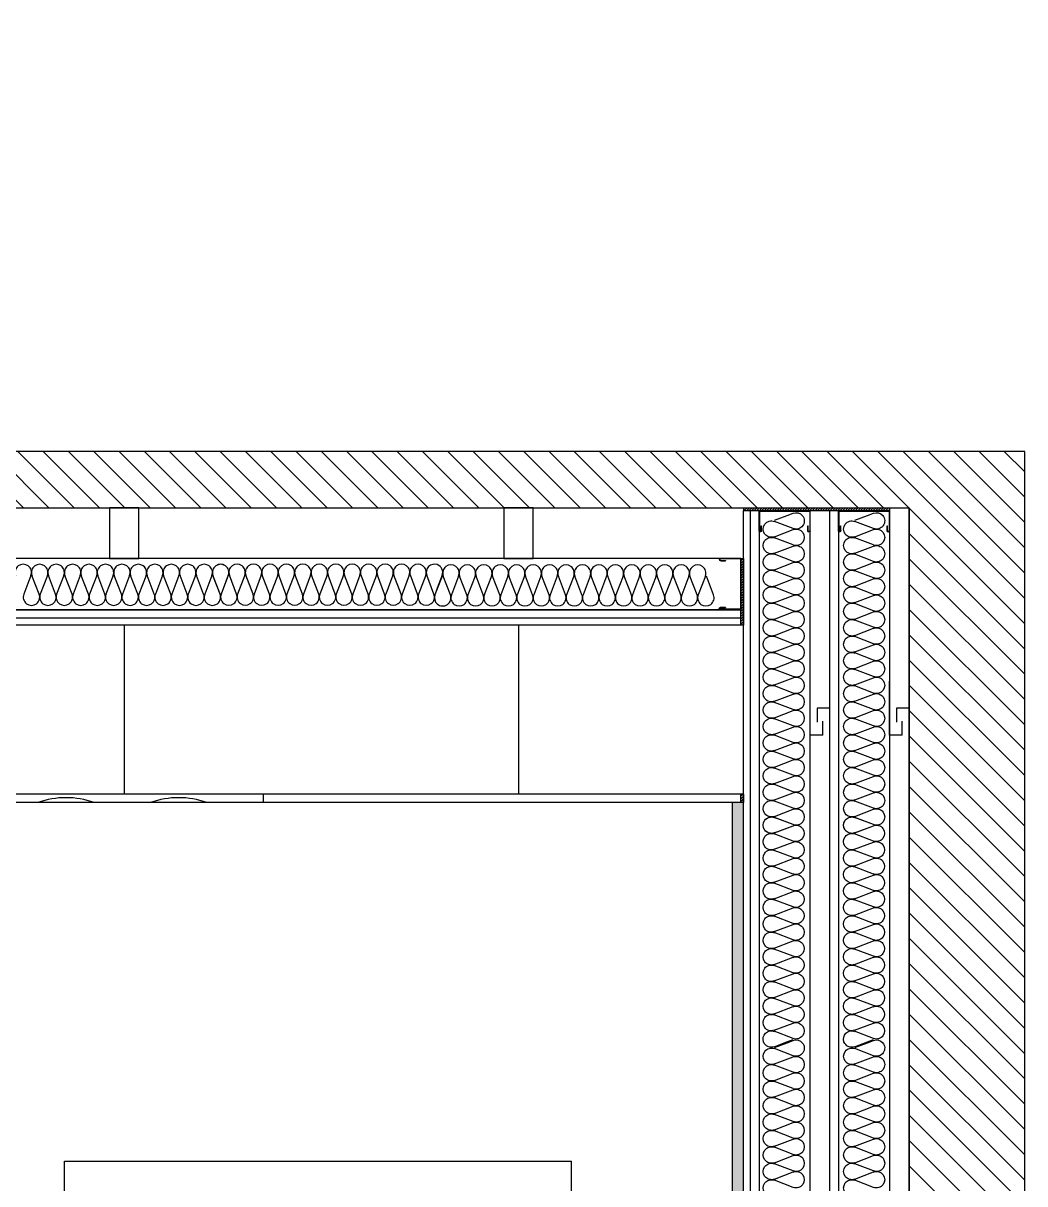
# Model space of a CAD drawing. Header units: millimetres. Extents: x 10 to 76.1, y 10 to 63.5.
# Drawn here: x 44.033 to 45.811, y 12.06 to 14.12 of the extents above; entities that cross this region are included whole.
import ezdxf

# ---------------------------------------------------------------- set-up
doc = ezdxf.new("R2010")
doc.units = ezdxf.units.MM
doc.linetypes.add('LÍNEAS_OCULTAS', pattern=[9.525, 6.35, -3.175])
for name, color, linetype in [('durlok', 3, 'Continuous'), ('lana de vidrio', 2, 'Continuous'), ('PERFILES', 2, 'Continuous'), ('Puertas2d', 3, 'Continuous'), ('Relleno', 9, 'Continuous'), ('relleno2d', 9, 'Continuous')]:
    doc.layers.add(name, color=color, linetype=linetype)

# ---------------------------------------------------------------- blocks, each defined once
blk = doc.blocks.new('LP1-1')
at = {"layer": 'PERFILES'}
for p, q in [((-0.0964, 0.0391), (-0.0964, -0.0431)), ((0.1114, 0.0388), (0.1114, -0.0431)), ((0.0596, -0.0414), (0.0601, -0.0414)), ((0.0596, -0.0431), (0.0601, -0.0431))]:
    blk.add_line(p, q, dxfattribs=at)
at = {"layer": 'PERFILES', "color": 2}
for p, q in [((-0.0949, -0.0414), (-0.0949, 0.0386)), ((-0.0879, 0.0386), (-0.0879, 0.0185)), ((-0.0879, 0.0185), (-0.0865, 0.0185)), ((-0.0865, 0.0383), (-0.0865, 0.0185)), ((0.1015, 0.0396), (0.1015, 0.0184)), ((0.1015, 0.0184), (0.1032, 0.0184)), ((0.1032, 0.0392), (0.1032, 0.0184)), ((0.1096, -0.0414), (0.1096, 0.0392)), ((-0.0964, -0.0431), (-0.063, -0.0431)), ((-0.0949, -0.0414), (-0.063, -0.0414)), ((-0.063, -0.0414), (0.0596, -0.0414)), ((-0.063, -0.0431), (0.0596, -0.0431)), ((0.0601, -0.0414), (0.1096, -0.0414)), ((0.0601, -0.0431), (0.1114, -0.0431))]:
    blk.add_line(p, q, dxfattribs=at)
for centre, radius, start, end in [((-0.0914, 0.0387), 0.00497, 355.458, 174.5769), ((-0.0914, 0.0385), 0.00349, 0.9781, 180.2201), ((0.1065, 0.0392), 0.00497, 355.458, 174.5769), ((0.1064, 0.039), 0.00319, 3.6982, 175.1096)]:
    blk.add_arc(centre, radius, start, end, dxfattribs=at)

msp = doc.modelspace()

# ---------------------------------------------------------------- hatches: boundary and pattern name
at = {"extrusion": (-1.22465e-16, 0, -1)}
h = msp.add_hatch(dxfattribs=at)
h.set_pattern_fill('ANSI31', color=256, scale=0.001, angle=90)
h.set_pattern_definition([(135, (-55.8113595, -13.7664086), (-0.00224506403, -0.00224506403), [])])
h.paths.add_polyline_path([(-45.5714, 13.26), (-45.5714, 13.255), (-45.3121, 13.255), (-45.3121, 13.26)])
h = msp.add_hatch(dxfattribs=at)
h.set_pattern_fill('ANSI31', color=256, scale=0.001, angle=90)
h.set_pattern_definition([(135, (-55.8113595, -10.7514085), (-0.00224506403, -0.00224506403), [])])
h.paths.add_polyline_path([(-45.3121, 13.0516), (-45.3071, 13.0516), (-45.3071, 13.17), (-45.3121, 13.17)])
h = msp.add_hatch(dxfattribs=at)
h.set_pattern_fill('ANSI31', color=256, scale=0.001, angle=90)
h.set_pattern_definition([(135, (-55.8113595, -11.164777), (-0.00224506403, -0.00224506403), [])])
h.paths.add_polyline_path([(-45.3121, 12.7366), (-45.3071, 12.7366), (-45.3071, 12.7516), (-45.3121, 12.7516)])
at = {"layer": 'Relleno'}
h = msp.add_hatch(dxfattribs=at)
h.set_pattern_fill('DOTS', color=256, scale=0.005, angle=90)
h.paths.add_polyline_path([(12.6675, 10.155), (12.6475, 10.155), (12.6475, 12.715), (12.6675, 12.715)])
h.paths.add_polyline_path([(12.96, 10.155), (12.94, 10.155), (12.94, 12.715), (12.96, 12.715)])
h.paths.add_polyline_path([(19.1807, 10.155), (19.1607, 10.155), (19.1607, 12.715), (19.1807, 12.715)])
h.paths.add_polyline_path([(36.6306, 10.155), (36.6506, 10.155), (36.6506, 12.7366), (36.6306, 12.7366)])
h.paths.add_polyline_path([(42.8514, 10.155), (42.8714, 10.155), (42.8714, 11.1), (42.8514, 11.1)])
h.paths.add_polyline_path([(43.1439, 10.155), (43.1639, 10.155), (43.1639, 11.1), (43.1439, 11.1)])
h.paths.add_polyline_path([(43.1439, 12.1), (43.1639, 12.1), (43.1639, 12.7366), (43.1439, 12.7366)])
h.paths.add_polyline_path([(42.8514, 12.1), (42.8714, 12.1), (42.8714, 12.7366), (42.8514, 12.7366)])
h.paths.add_polyline_path([(45.2921, 10.155), (45.3121, 10.155), (45.3121, 12.7366), (45.2921, 12.7366)])
h.paths.add_polyline_path([(36.8806, 25.5073), (36.9006, 25.5073), (36.9006, 22.9473), (36.8806, 22.9473)])
h.paths.add_polyline_path([(44.119, 23.9523), (44.139, 23.9523), (44.139, 22.9473), (44.119, 22.9473)])
h.paths.add_polyline_path([(44.1192, 24.8923), (44.1392, 24.8923), (44.1392, 25.1489), (44.1192, 25.1489)])
h.paths.add_polyline_path([(12.6675, 23.9214), (12.6475, 23.9214), (12.6475, 24.8664), (12.6675, 24.8664)])
h.paths.add_polyline_path([(12.6475, 25.8664), (12.6675, 25.8664), (12.6675, 26.4814), (12.6475, 26.4814)])
at = {"layer": 'relleno2d', "linetype": 'Continuous'}
h = msp.add_hatch(dxfattribs=at)
h.set_pattern_fill('ANSI31', color=8, scale=0.01, angle=90, style=0)
h.paths.add_polyline_path([(45.8114, 13.26), (45.8114, 13.36), (36.1314, 13.36), (36.1314, 13.26)])
h = msp.add_hatch(dxfattribs=at)
h.set_pattern_fill('ANSI31', color=8, scale=0.01, angle=90, style=0)
h.paths.add_polyline_path([(45.8114, 10.1), (45.8114, 13.26), (45.6064, 13.26), (45.6064, 10.1)])
h.paths.add_polyline_path([(36.1314, 13.26), (36.1314, 10.1), (36.3364, 10.1), (36.3364, 13.26)])

# ---------------------------------------------------------------- linework, layer by layer
at = {"linetype": 'Continuous', "extrusion": (0, 1, 0)}
for p, q in [((45.8114, 13.36), (36.1314, 13.36)), ((45.8114, 13.26), (45.8114, 13.36)), ((36.3364, 13.26), (45.6064, 13.26)), ((45.6064, 13.26), (45.6064, 10.1)), ((45.8114, 10.1), (45.8114, 13.26)), ((45.6064, 12.68), (45.6064, 12.78))]:
    msp.add_line(p, q, dxfattribs=at)
at = {"extrusion": (-1.22465e-16, 0, -1)}
for p, q in [((45.3121, 13.26), (45.3121, 13.255)), ((45.3121, 13.255), (45.5714, 13.255)), ((45.5714, 13.26), (45.5714, 13.255)), ((44.2126, 13.0516), (44.2126, 12.7516)), ((44.9126, 13.0516), (44.9126, 12.7516)), ((45.3121, 12.7516), (43.1439, 12.7516)), ((45.3121, 12.7366), (43.1439, 12.7366))]:
    msp.add_line(p, q, dxfattribs=at)
at = {"linetype": 'Continuous'}
msp.add_line((45.6064, 10.1), (45.6064, 13.26), dxfattribs=at)
at = {"color": 3, "extrusion": (-1.22465e-16, 0, -1)}
for p, q in [((45.4305, 12.8564), (45.4305, 12.9524)), ((45.5714, 12.8564), (45.5714, 12.9524)), ((45.4655, 12.9044), (45.443, 12.9044)), ((45.443, 12.9044), (45.443, 12.8794)), ((45.4655, 12.8084), (45.4655, 12.9044)), ((45.6064, 12.9044), (45.5839, 12.9044)), ((45.5839, 12.9044), (45.5839, 12.8794)), ((45.6064, 12.8084), (45.6064, 12.9044)), ((45.453, 12.8564), (45.453, 12.8814)), ((45.5939, 12.8564), (45.5939, 12.8814)), ((45.453, 12.8564), (45.4305, 12.8564)), ((45.5939, 12.8564), (45.5714, 12.8564))]:
    msp.add_line(p, q, dxfattribs=at)
at = {"color": 3, "linetype": 'LÍNEAS_OCULTAS', "extrusion": (0, 1, 0)}
msp.add_line((44.4594, 12.7516), (44.4594, 12.7366), dxfattribs=at)
at = {"color": 3, "extrusion": (-1.22465e-16, 0, -1)}
for points in [[(-44.2386, 13.26), (-44.1866, 13.26), (-44.1866, 13.17), (-44.2386, 13.17)], [(-44.9386, 13.26), (-44.8866, 13.26), (-44.8866, 13.17), (-44.9386, 13.17)]]:
    msp.add_lwpolyline(points, close=True, dxfattribs=at)
at = {"extrusion": (-1.22465e-16, 0, -1)}
for points in [[(-45.3121, 13.0516), (-45.3071, 13.0516), (-45.3071, 13.17), (-45.3121, 13.17)], [(-45.3121, 12.7366), (-45.3071, 12.7366), (-45.3071, 12.7516), (-45.3121, 12.7516)]]:
    msp.add_lwpolyline(points, close=True, dxfattribs=at)
at = {"color": 1, "extrusion": (-1.22465e-16, 0, -1)}
msp.add_lwpolyline([(-45.2921, 10.155), (-45.3121, 10.155), (-45.3121, 12.7366), (-45.2921, 12.7366)], close=True, dxfattribs=at)
at = {"color": 3, "linetype": 'LÍNEAS_OCULTAS'}
for centre in [(44.1094, 12.5982), (44.3094, 12.5982)]:
    msp.add_arc(centre, 0.1472, 70.1363, 109.8637, dxfattribs=at)
at = {"layer": 'durlok', "extrusion": (0, 1, 0)}
for p, q in [((45.3121, 10.105), (45.3121, 13.255)), ((45.3396, 13.255), (45.3396, 10.1058)), ((45.4305, 10.1057), (45.4305, 13.255)), ((45.4655, 10.105), (45.4655, 13.255)), ((45.4805, 13.255), (45.4805, 10.1057)), ((45.5714, 13.255), (45.5714, 10.1057))]:
    msp.add_line(p, q, dxfattribs=at)
at = {"layer": 'durlok', "extrusion": (-1.22465e-16, 0, -1)}
for p, q in [((45.3246, 10.105), (45.3246, 13.255)), ((45.4655, 10.105), (45.4655, 13.255)), ((45.3071, 13.17), (43.1489, 13.17)), ((45.3071, 13.0791), (43.1488, 13.0791)), ((45.3071, 13.0641), (43.1488, 13.0641))]:
    msp.add_line(p, q, dxfattribs=at)
at = {"layer": 'durlok', "extrusion": (-1, -1.83697e-16, 1.22465e-16)}
for p, q in [((43.1488, 13.0791), (45.3071, 13.0791)), ((45.3071, 13.0516), (43.1488, 13.0516))]:
    msp.add_line(p, q, dxfattribs=at)
at = {"layer": 'lana de vidrio', "color": 2, "extrusion": (-1.22465e-16, 0, -1)}
for p, q in [((45.3894, 13.2464), (45.4002, 13.2505)), ((45.5322, 13.2464), (45.5429, 13.2505)), ((45.3668, 13.2378), (45.3894, 13.2464)), ((45.4002, 13.2232), (45.3668, 13.2359)), ((45.5095, 13.2378), (45.5322, 13.2464)), ((45.5429, 13.2232), (45.5095, 13.2359)), ((45.3668, 13.2086), (45.4002, 13.2213)), ((45.5095, 13.2086), (45.5429, 13.2213)), ((45.4002, 13.194), (45.3668, 13.2067)), ((45.3668, 13.1794), (45.4002, 13.1921)), ((45.5429, 13.194), (45.5095, 13.2067)), ((45.5095, 13.1794), (45.5429, 13.1921)), ((45.4002, 13.1648), (45.3668, 13.1775)), ((45.5429, 13.1648), (45.5095, 13.1775)), ((45.3668, 13.1502), (45.4002, 13.1629)), ((45.4002, 13.1356), (45.3668, 13.1483)), ((45.5095, 13.1502), (45.5429, 13.1629)), ((45.5429, 13.1356), (45.5095, 13.1483)), ((45.3668, 13.121), (45.4002, 13.1337)), ((45.5095, 13.121), (45.5429, 13.1337)), ((45.4002, 13.1064), (45.3668, 13.1191)), ((45.3668, 13.0918), (45.4002, 13.1045)), ((45.5429, 13.1064), (45.5095, 13.1191)), ((45.5095, 13.0918), (45.5429, 13.1045)), ((45.4002, 13.0772), (45.3668, 13.0899)), ((45.5429, 13.0772), (45.5095, 13.0899)), ((45.3668, 13.0626), (45.4002, 13.0753)), ((45.5095, 13.0626), (45.5429, 13.0753)), ((45.4002, 13.048), (45.3668, 13.0607)), ((45.3668, 13.0334), (45.4002, 13.0461)), ((45.5429, 13.048), (45.5095, 13.0607)), ((45.5095, 13.0334), (45.5429, 13.0461)), ((45.4002, 13.0188), (45.3668, 13.0315)), ((45.5429, 13.0188), (45.5095, 13.0315)), ((45.3668, 13.0042), (45.4002, 13.0169)), ((45.4002, 12.9896), (45.3668, 13.0023)), ((45.5095, 13.0042), (45.5429, 13.0169)), ((45.5429, 12.9896), (45.5095, 13.0023)), ((45.3668, 12.975), (45.4002, 12.9877)), ((45.5095, 12.975), (45.5429, 12.9877)), ((45.4002, 12.9604), (45.3668, 12.9731)), ((45.5429, 12.9604), (45.5095, 12.9731)), ((45.3668, 12.9457), (45.4002, 12.9584)), ((45.4002, 12.9311), (45.3668, 12.9438)), ((45.5095, 12.9457), (45.5429, 12.9584)), ((45.5429, 12.9311), (45.5095, 12.9438)), ((45.3668, 12.9165), (45.4002, 12.9292)), ((45.5095, 12.9165), (45.5429, 12.9292)), ((45.4002, 12.9019), (45.3668, 12.9146)), ((45.3668, 12.8873), (45.4002, 12.9)), ((45.5429, 12.9019), (45.5095, 12.9146)), ((45.5095, 12.8873), (45.5429, 12.9)), ((45.4002, 12.8727), (45.3668, 12.8854)), ((45.5429, 12.8727), (45.5095, 12.8854)), ((45.3668, 12.8581), (45.4002, 12.8708)), ((45.5095, 12.8581), (45.5429, 12.8708)), ((45.4002, 12.8435), (45.3668, 12.8562)), ((45.3668, 12.8289), (45.4002, 12.8416)), ((45.5429, 12.8435), (45.5095, 12.8562)), ((45.5095, 12.8289), (45.5429, 12.8416)), ((45.4002, 12.8143), (45.3668, 12.827)), ((45.5429, 12.8143), (45.5095, 12.827)), ((45.3668, 12.7997), (45.4002, 12.8124)), ((45.4002, 12.7851), (45.3668, 12.7978)), ((45.5095, 12.7997), (45.5429, 12.8124)), ((45.5429, 12.7851), (45.5095, 12.7978)), ((45.3668, 12.7705), (45.4002, 12.7832)), ((45.5095, 12.7705), (45.5429, 12.7832)), ((45.4002, 12.7559), (45.3668, 12.7686)), ((45.5429, 12.7559), (45.5095, 12.7686)), ((45.3668, 12.7413), (45.4002, 12.754)), ((45.4002, 12.7267), (45.3668, 12.7394)), ((45.5095, 12.7413), (45.5429, 12.754)), ((45.5429, 12.7267), (45.5095, 12.7394)), ((45.3668, 12.7121), (45.4002, 12.7248)), ((45.5095, 12.7121), (45.5429, 12.7248)), ((45.3999, 12.6975), (45.3665, 12.7102)), ((45.3665, 12.6829), (45.3999, 12.6956)), ((45.4002, 12.6975), (45.3668, 12.7102)), ((45.3668, 12.6829), (45.4002, 12.6956)), ((45.5427, 12.6975), (45.5093, 12.7102)), ((45.5093, 12.6829), (45.5427, 12.6956)), ((45.5429, 12.6975), (45.5095, 12.7102)), ((45.5095, 12.6829), (45.5429, 12.6956)), ((45.3999, 12.6683), (45.3665, 12.681)), ((45.5427, 12.6683), (45.5093, 12.681)), ((45.3665, 12.6537), (45.3999, 12.6664)), ((45.3999, 12.6391), (45.3665, 12.6518)), ((45.5093, 12.6537), (45.5427, 12.6664)), ((45.5427, 12.6391), (45.5093, 12.6518)), ((45.3665, 12.6245), (45.3999, 12.6372)), ((45.5093, 12.6245), (45.5427, 12.6372)), ((45.3999, 12.6099), (45.3665, 12.6226)), ((45.5427, 12.6099), (45.5093, 12.6226)), ((45.3665, 12.5953), (45.3999, 12.608)), ((45.3999, 12.5807), (45.3665, 12.5934)), ((45.5093, 12.5953), (45.5427, 12.608)), ((45.5427, 12.5807), (45.5093, 12.5934)), ((45.3665, 12.5661), (45.3999, 12.5788)), ((45.5093, 12.5661), (45.5427, 12.5788)), ((45.3999, 12.5515), (45.3665, 12.5642)), ((45.3665, 12.5369), (45.3999, 12.5496)), ((45.5427, 12.5515), (45.5093, 12.5642)), ((45.5093, 12.5369), (45.5427, 12.5496)), ((45.3999, 12.5223), (45.3665, 12.535)), ((45.5427, 12.5223), (45.5093, 12.535)), ((45.3665, 12.5077), (45.3999, 12.5204)), ((45.5093, 12.5077), (45.5427, 12.5204)), ((45.3999, 12.4931), (45.3665, 12.5058)), ((45.3665, 12.4785), (45.3999, 12.4912)), ((45.5427, 12.4931), (45.5093, 12.5058)), ((45.5093, 12.4785), (45.5427, 12.4912)), ((45.3999, 12.4639), (45.3665, 12.4766)), ((45.5427, 12.4639), (45.5093, 12.4766)), ((45.3665, 12.4493), (45.3999, 12.462)), ((45.3999, 12.4347), (45.3665, 12.4474)), ((45.5093, 12.4493), (45.5427, 12.462)), ((45.5427, 12.4347), (45.5093, 12.4474)), ((45.3665, 12.4201), (45.3999, 12.4328)), ((45.5093, 12.4201), (45.5427, 12.4328)), ((45.3999, 12.4055), (45.3665, 12.4182)), ((45.5427, 12.4055), (45.5093, 12.4182)), ((45.3665, 12.3909), (45.3999, 12.4036)), ((45.3999, 12.3763), (45.3665, 12.389)), ((45.5093, 12.3909), (45.5427, 12.4036)), ((45.5427, 12.3763), (45.5093, 12.389)), ((45.3665, 12.3617), (45.3999, 12.3744)), ((45.5093, 12.3617), (45.5427, 12.3744)), ((45.3999, 12.3471), (45.3665, 12.3598)), ((45.3665, 12.3325), (45.3999, 12.3452)), ((45.5427, 12.3471), (45.5093, 12.3598)), ((45.5093, 12.3325), (45.5427, 12.3452)), ((45.3999, 12.3179), (45.3665, 12.3306)), ((45.5427, 12.3179), (45.5093, 12.3306)), ((45.3665, 12.3033), (45.3891, 12.3119)), ((45.3668, 12.3018), (45.3894, 12.3104)), ((45.3891, 12.3119), (45.3999, 12.316)), ((45.3894, 12.3104), (45.4002, 12.3145)), ((45.5093, 12.3033), (45.5319, 12.3119)), ((45.5095, 12.3018), (45.5322, 12.3104)), ((45.5319, 12.3119), (45.5427, 12.316)), ((45.5322, 12.3104), (45.5429, 12.3145)), ((45.4002, 12.2872), (45.3668, 12.2999)), ((45.3668, 12.2726), (45.4002, 12.2853)), ((45.5429, 12.2872), (45.5095, 12.2999)), ((45.5095, 12.2726), (45.5429, 12.2853)), ((45.4002, 12.258), (45.3668, 12.2707)), ((45.5429, 12.258), (45.5095, 12.2707)), ((45.3668, 12.2434), (45.4002, 12.2561)), ((45.4002, 12.2288), (45.3668, 12.2415)), ((45.5095, 12.2434), (45.5429, 12.2561)), ((45.5429, 12.2288), (45.5095, 12.2415)), ((45.3668, 12.2142), (45.4002, 12.2269)), ((45.5095, 12.2142), (45.5429, 12.2269)), ((45.4002, 12.1996), (45.3668, 12.2123)), ((45.5429, 12.1996), (45.5095, 12.2123)), ((45.3668, 12.185), (45.4002, 12.1977)), ((45.4002, 12.1704), (45.3668, 12.1831)), ((45.5095, 12.185), (45.5429, 12.1977)), ((45.5429, 12.1704), (45.5095, 12.1831)), ((45.3668, 12.1558), (45.4002, 12.1685)), ((45.5095, 12.1558), (45.5429, 12.1685)), ((45.4002, 12.1412), (45.3668, 12.1539)), ((45.3668, 12.1266), (45.4002, 12.1393)), ((45.5429, 12.1412), (45.5095, 12.1539)), ((45.5095, 12.1266), (45.5429, 12.1393)), ((45.4002, 12.112), (45.3668, 12.1247)), ((45.5429, 12.112), (45.5095, 12.1247)), ((45.3668, 12.0974), (45.4002, 12.1101)), ((45.4002, 12.0828), (45.3668, 12.0955)), ((45.5095, 12.0974), (45.5429, 12.1101)), ((45.5429, 12.0828), (45.5095, 12.0955)), ((45.3668, 12.0682), (45.4002, 12.0809)), ((45.5095, 12.0682), (45.5429, 12.0809)), ((45.4002, 12.0536), (45.3668, 12.0663)), ((45.5429, 12.0536), (45.5095, 12.0663))]:
    msp.add_line(p, q, dxfattribs=at)
at = {"layer": 'lana de vidrio', "color": 2}
for p, q in [((44.047, 13.14), (44.0343, 13.1065)), ((44.0616, 13.1065), (44.0489, 13.14)), ((44.0762, 13.14), (44.0635, 13.1065)), ((44.0908, 13.1065), (44.0781, 13.14)), ((44.1054, 13.14), (44.0927, 13.1065)), ((44.12, 13.1065), (44.1073, 13.14)), ((44.1346, 13.14), (44.1219, 13.1065)), ((44.1492, 13.1065), (44.1365, 13.14)), ((44.1638, 13.14), (44.1511, 13.1065)), ((44.1784, 13.1065), (44.1657, 13.14)), ((44.193, 13.14), (44.1803, 13.1065)), ((44.2076, 13.1065), (44.1949, 13.14)), ((44.2222, 13.14), (44.2095, 13.1065)), ((44.2368, 13.1065), (44.2241, 13.14)), ((44.2514, 13.14), (44.2387, 13.1065)), ((44.266, 13.1065), (44.2533, 13.14)), ((44.2806, 13.14), (44.2679, 13.1065)), ((44.2952, 13.1065), (44.2825, 13.14)), ((44.3098, 13.14), (44.2971, 13.1065)), ((44.3244, 13.1065), (44.3117, 13.14)), ((44.339, 13.14), (44.3263, 13.1065)), ((44.3536, 13.1065), (44.3409, 13.14)), ((44.3682, 13.14), (44.3555, 13.1065)), ((44.3828, 13.1068), (44.3701, 13.1402)), ((44.3828, 13.1065), (44.3701, 13.14)), ((44.3974, 13.1402), (44.3847, 13.1068)), ((44.3974, 13.14), (44.3847, 13.1065)), ((44.412, 13.1068), (44.3993, 13.1402)), ((44.4266, 13.1402), (44.4139, 13.1068)), ((44.4413, 13.1068), (44.4286, 13.1402)), ((44.4559, 13.1402), (44.4432, 13.1068)), ((44.4705, 13.1068), (44.4578, 13.1402)), ((44.4851, 13.1402), (44.4724, 13.1068)), ((44.4997, 13.1068), (44.487, 13.1402)), ((44.5143, 13.1402), (44.5016, 13.1068)), ((44.5289, 13.1068), (44.5162, 13.1402)), ((44.5435, 13.1402), (44.5308, 13.1068)), ((44.5581, 13.1068), (44.5454, 13.1402)), ((44.5727, 13.1402), (44.56, 13.1068)), ((44.5873, 13.1068), (44.5746, 13.1402)), ((44.6019, 13.1402), (44.5892, 13.1068)), ((44.6165, 13.1068), (44.6038, 13.1402)), ((44.6311, 13.1402), (44.6184, 13.1068)), ((44.6457, 13.1068), (44.633, 13.1402)), ((44.6603, 13.1402), (44.6476, 13.1068)), ((44.6749, 13.1068), (44.6622, 13.1402)), ((44.6895, 13.1402), (44.6768, 13.1068)), ((44.7041, 13.1068), (44.6914, 13.1402)), ((44.7187, 13.1402), (44.706, 13.1068)), ((44.7333, 13.1068), (44.7206, 13.1402)), ((44.7479, 13.1402), (44.7352, 13.1068)), ((44.7625, 13.1068), (44.7498, 13.1402)), ((44.777, 13.1389), (44.7684, 13.1163)), ((44.7771, 13.1402), (44.7685, 13.1176)), ((44.7916, 13.1055), (44.7789, 13.1389)), ((44.8062, 13.1389), (44.7935, 13.1055)), ((44.8208, 13.1055), (44.8081, 13.1389)), ((44.8354, 13.1389), (44.8227, 13.1055)), ((44.85, 13.1055), (44.8373, 13.1389)), ((44.8646, 13.1389), (44.8519, 13.1055)), ((44.8792, 13.1055), (44.8665, 13.1389)), ((44.8938, 13.1389), (44.8811, 13.1055)), ((44.9084, 13.1055), (44.8957, 13.1389)), ((44.923, 13.1389), (44.9103, 13.1055)), ((44.9377, 13.1055), (44.925, 13.1389)), ((44.9523, 13.1389), (44.9396, 13.1055)), ((44.9669, 13.1055), (44.9542, 13.1389)), ((44.9815, 13.1389), (44.9688, 13.1055)), ((44.9961, 13.1055), (44.9834, 13.1389)), ((45.0107, 13.1389), (44.998, 13.1055)), ((45.0253, 13.1055), (45.0126, 13.1389)), ((45.0399, 13.1389), (45.0272, 13.1055)), ((45.0545, 13.1055), (45.0418, 13.1389)), ((45.0691, 13.1389), (45.0564, 13.1055)), ((45.0837, 13.1055), (45.071, 13.1389)), ((45.0983, 13.1389), (45.0856, 13.1055)), ((45.1129, 13.1055), (45.1002, 13.1389)), ((45.1275, 13.1389), (45.1148, 13.1055)), ((45.1421, 13.1055), (45.1294, 13.1389)), ((45.1567, 13.1389), (45.144, 13.1055)), ((45.1713, 13.1055), (45.1586, 13.1389)), ((45.1859, 13.1389), (45.1732, 13.1055)), ((45.2005, 13.1055), (45.1878, 13.1389)), ((45.2151, 13.1389), (45.2024, 13.1055)), ((45.2297, 13.1055), (45.217, 13.1389)), ((45.2443, 13.1389), (45.2316, 13.1055)), ((45.2589, 13.1055), (45.2462, 13.1389)), ((44.7684, 13.1163), (44.7643, 13.1055)), ((44.7685, 13.1176), (44.7644, 13.1068))]:
    msp.add_line(p, q, dxfattribs=at)
at = {"layer": 'lana de vidrio', "color": 2, "extrusion": (-1.22465e-16, 0, -1)}
for centre, start, end in [((-45.4054, 13.2368), 69.2034, 139.1205), ((-45.5481, 13.2368), 69.2034, 139.1205), ((-45.3616, 13.2222), 249.2034, 110.7966), ((-45.4054, 13.2368), 139.145, 290.7966), ((-45.5043, 13.2222), 249.2034, 110.7966), ((-45.5481, 13.2368), 139.145, 290.7966), ((-45.3616, 13.193), 249.2034, 110.7966), ((-45.4054, 13.2076), 69.2034, 290.7966), ((-45.5043, 13.193), 249.2034, 110.7966), ((-45.5481, 13.2076), 69.2034, 290.7966), ((-45.4054, 13.1784), 69.2034, 290.7966), ((-45.5481, 13.1784), 69.2034, 290.7966), ((-45.3616, 13.1638), 249.2034, 110.7966), ((-45.5043, 13.1638), 249.2034, 110.7966), ((-45.3616, 13.1346), 249.2034, 110.7966), ((-45.4054, 13.1492), 69.2034, 290.7966), ((-45.5043, 13.1346), 249.2034, 110.7966), ((-45.5481, 13.1492), 69.2034, 290.7966), ((-45.4054, 13.12), 69.2034, 290.7966), ((-45.5481, 13.12), 69.2034, 290.7966), ((-45.3616, 13.1054), 249.2034, 110.7966), ((-45.4054, 13.0908), 69.2034, 290.7966), ((-45.5043, 13.1054), 249.2034, 110.7966), ((-45.5481, 13.0908), 69.2034, 290.7966), ((-45.3616, 13.0762), 249.2034, 110.7966), ((-45.5043, 13.0762), 249.2034, 110.7966), ((-45.4054, 13.0616), 69.2034, 290.7966), ((-45.5481, 13.0616), 69.2034, 290.7966), ((-45.3616, 13.047), 249.2034, 110.7966), ((-45.4054, 13.0324), 69.2034, 290.7966), ((-45.5043, 13.047), 249.2034, 110.7966), ((-45.5481, 13.0324), 69.2034, 290.7966), ((-45.3616, 13.0178), 249.2034, 110.7966), ((-45.5043, 13.0178), 249.2034, 110.7966), ((-45.3616, 12.9886), 249.2034, 110.7966), ((-45.4054, 13.0032), 69.2034, 290.7966), ((-45.5043, 12.9886), 249.2034, 110.7966), ((-45.5481, 13.0032), 69.2034, 290.7966), ((-45.4054, 12.974), 69.2034, 290.7966), ((-45.5481, 12.974), 69.2034, 290.7966), ((-45.3616, 12.9594), 249.2034, 110.7966), ((-45.4054, 12.9448), 69.2034, 290.7966), ((-45.5043, 12.9594), 249.2034, 110.7966), ((-45.5481, 12.9448), 69.2034, 290.7966), ((-45.3616, 12.9302), 249.2034, 110.7966), ((-45.5043, 12.9302), 249.2034, 110.7966), ((-45.4054, 12.9156), 69.2034, 290.7966), ((-45.5481, 12.9156), 69.2034, 290.7966), ((-45.3616, 12.901), 249.2034, 110.7966), ((-45.4054, 12.8864), 69.2034, 290.7966), ((-45.5043, 12.901), 249.2034, 110.7966), ((-45.5481, 12.8864), 69.2034, 290.7966), ((-45.3616, 12.8718), 249.2034, 110.7966), ((-45.5043, 12.8718), 249.2034, 110.7966), ((-45.3616, 12.8426), 249.2034, 110.7966), ((-45.4054, 12.8572), 69.2034, 290.7966), ((-45.5043, 12.8426), 249.2034, 110.7966), ((-45.5481, 12.8572), 69.2034, 290.7966), ((-45.4054, 12.828), 69.2034, 290.7966), ((-45.5481, 12.828), 69.2034, 290.7966), ((-45.3616, 12.8134), 249.2034, 110.7966), ((-45.5043, 12.8134), 249.2034, 110.7966), ((-45.3616, 12.7842), 249.2034, 110.7966), ((-45.4054, 12.7988), 69.2034, 290.7966), ((-45.5043, 12.7842), 249.2034, 110.7966), ((-45.5481, 12.7988), 69.2034, 290.7966), ((-45.4054, 12.7696), 69.2034, 290.7966), ((-45.5481, 12.7696), 69.2034, 290.7966), ((-45.3616, 12.755), 249.2034, 110.7966), ((-45.4054, 12.7404), 69.2034, 290.7966), ((-45.5043, 12.755), 249.2034, 110.7966), ((-45.5481, 12.7404), 69.2034, 290.7966), ((-45.3616, 12.7258), 249.2034, 110.7966), ((-45.5043, 12.7258), 249.2034, 110.7966), ((-45.4054, 12.7112), 69.2034, 290.7966), ((-45.5481, 12.7112), 69.2034, 290.7966), ((-45.3613, 12.6966), 249.2034, 110.7966), ((-45.3616, 12.6966), 249.2034, 110.7966), ((-45.4051, 12.682), 69.2034, 290.7966), ((-45.5041, 12.6966), 249.2034, 110.7966), ((-45.5043, 12.6966), 249.2034, 110.7966), ((-45.5479, 12.682), 69.2034, 290.7966), ((-45.3613, 12.6674), 249.2034, 110.7966), ((-45.5041, 12.6674), 249.2034, 110.7966), ((-45.3613, 12.6382), 249.2034, 110.7966), ((-45.4051, 12.6528), 69.2034, 290.7966), ((-45.5041, 12.6382), 249.2034, 110.7966), ((-45.5479, 12.6528), 69.2034, 290.7966), ((-45.4051, 12.6236), 69.2034, 290.7966), ((-45.5479, 12.6236), 69.2034, 290.7966), ((-45.3613, 12.609), 249.2034, 110.7966), ((-45.4051, 12.5944), 69.2034, 290.7966), ((-45.5041, 12.609), 249.2034, 110.7966), ((-45.5479, 12.5944), 69.2034, 290.7966), ((-45.3613, 12.5798), 249.2034, 110.7966), ((-45.5041, 12.5798), 249.2034, 110.7966), ((-45.4051, 12.5652), 69.2034, 290.7966), ((-45.5479, 12.5652), 69.2034, 290.7966), ((-45.3613, 12.5506), 249.2034, 110.7966), ((-45.4051, 12.5359), 69.2034, 290.7966), ((-45.5041, 12.5506), 249.2034, 110.7966), ((-45.5479, 12.5359), 69.2034, 290.7966), ((-45.3613, 12.5213), 249.2034, 110.7966), ((-45.5041, 12.5213), 249.2034, 110.7966), ((-45.3613, 12.4921), 249.2034, 110.7966), ((-45.4051, 12.5067), 69.2034, 290.7966), ((-45.5041, 12.4921), 249.2034, 110.7966), ((-45.5479, 12.5067), 69.2034, 290.7966), ((-45.4051, 12.4775), 69.2034, 290.7966), ((-45.5479, 12.4775), 69.2034, 290.7966), ((-45.3613, 12.4629), 249.2034, 110.7966), ((-45.5041, 12.4629), 249.2034, 110.7966), ((-45.3613, 12.4337), 249.2034, 110.7966), ((-45.4051, 12.4483), 69.2034, 290.7966), ((-45.5041, 12.4337), 249.2034, 110.7966), ((-45.5479, 12.4483), 69.2034, 290.7966), ((-45.4051, 12.4191), 69.2034, 290.7966), ((-45.5479, 12.4191), 69.2034, 290.7966), ((-45.3613, 12.4045), 249.2034, 110.7966), ((-45.4051, 12.3899), 69.2034, 290.7966), ((-45.5041, 12.4045), 249.2034, 110.7966), ((-45.5479, 12.3899), 69.2034, 290.7966), ((-45.3613, 12.3753), 249.2034, 110.7966), ((-45.5041, 12.3753), 249.2034, 110.7966), ((-45.4051, 12.3607), 69.2034, 290.7966), ((-45.5479, 12.3607), 69.2034, 290.7966), ((-45.3613, 12.3461), 249.2034, 110.7966), ((-45.4051, 12.3315), 69.2034, 290.7966), ((-45.5041, 12.3461), 249.2034, 110.7966), ((-45.5479, 12.3315), 69.2034, 290.7966), ((-45.3613, 12.3169), 339.7858, 110.7966), ((-45.5041, 12.3169), 339.7858, 110.7966), ((-45.3616, 12.2863), 249.2034, 110.7966), ((-45.3613, 12.3169), 249.2034, 339.7661), ((-45.4054, 12.3008), 69.2034, 139.1205), ((-45.4054, 12.3009), 139.145, 290.7966), ((-45.5043, 12.2863), 249.2034, 110.7966), ((-45.5041, 12.3169), 249.2034, 339.7661), ((-45.5481, 12.3008), 69.2034, 139.1205), ((-45.5481, 12.3009), 139.145, 290.7966), ((-45.4054, 12.2716), 69.2034, 290.7966), ((-45.5481, 12.2716), 69.2034, 290.7966), ((-45.3616, 12.257), 249.2034, 110.7966), ((-45.5043, 12.257), 249.2034, 110.7966), ((-45.3616, 12.2278), 249.2034, 110.7966), ((-45.4054, 12.2424), 69.2034, 290.7966), ((-45.5043, 12.2278), 249.2034, 110.7966), ((-45.5481, 12.2424), 69.2034, 290.7966), ((-45.4054, 12.2132), 69.2034, 290.7966), ((-45.5481, 12.2132), 69.2034, 290.7966), ((-45.3616, 12.1986), 249.2034, 110.7966), ((-45.4054, 12.184), 69.2034, 290.7966), ((-45.5043, 12.1986), 249.2034, 110.7966), ((-45.5481, 12.184), 69.2034, 290.7966), ((-45.3616, 12.1694), 249.2034, 110.7966), ((-45.5043, 12.1694), 249.2034, 110.7966), ((-45.4054, 12.1548), 69.2034, 290.7966), ((-45.5481, 12.1548), 69.2034, 290.7966), ((-45.3616, 12.1402), 249.2034, 110.7966), ((-45.4054, 12.1256), 69.2034, 290.7966), ((-45.5043, 12.1402), 249.2034, 110.7966), ((-45.5481, 12.1256), 69.2034, 290.7966), ((-45.3616, 12.111), 249.2034, 110.7966), ((-45.5043, 12.111), 249.2034, 110.7966), ((-45.3616, 12.0818), 249.2034, 110.7966), ((-45.4054, 12.0964), 69.2034, 290.7966), ((-45.5043, 12.0818), 249.2034, 110.7966), ((-45.5481, 12.0964), 69.2034, 290.7966), ((-45.4054, 12.0672), 69.2034, 290.7966), ((-45.5481, 12.0672), 69.2034, 290.7966), ((-45.3616, 12.0526), 249.2034, 110.7966), ((-45.5043, 12.0526), 249.2034, 110.7966)]:
    msp.add_arc(centre, 0.0146, start, end, dxfattribs=at)
at = {"layer": 'lana de vidrio', "color": 2}
for centre, start, end in [((44.0334, 13.1452), 339.2034, 200.7966), ((44.0626, 13.1452), 339.2034, 200.7966), ((44.0918, 13.1452), 339.2034, 200.7966), ((44.121, 13.1452), 339.2034, 200.7966), ((44.1502, 13.1452), 339.2034, 200.7966), ((44.1794, 13.1452), 339.2034, 200.7966), ((44.2086, 13.1452), 339.2034, 200.7966), ((44.2378, 13.1452), 339.2034, 200.7966), ((44.267, 13.1452), 339.2034, 200.7966), ((44.2962, 13.1452), 339.2034, 200.7966), ((44.3254, 13.1452), 339.2034, 200.7966), ((44.3546, 13.1452), 339.2034, 200.7966), ((44.3838, 13.1454), 339.2034, 200.7966), ((44.3838, 13.1452), 339.2034, 200.7966), ((44.413, 13.1454), 339.2034, 200.7966), ((44.4422, 13.1454), 339.2034, 200.7966), ((44.4714, 13.1454), 339.2034, 200.7966), ((44.5006, 13.1454), 339.2034, 200.7966), ((44.5298, 13.1454), 339.2034, 200.7966), ((44.559, 13.1454), 339.2034, 200.7966), ((44.5882, 13.1454), 339.2034, 200.7966), ((44.6174, 13.1454), 339.2034, 200.7966), ((44.6466, 13.1454), 339.2034, 200.7966), ((44.6758, 13.1454), 339.2034, 200.7966), ((44.705, 13.1454), 339.2034, 200.7966), ((44.7342, 13.1454), 339.2034, 200.7966), ((44.7634, 13.1454), 69.7858, 200.7966), ((44.7634, 13.1454), 339.2034, 69.7661), ((44.7926, 13.1441), 339.2034, 200.7966), ((44.8218, 13.1441), 339.2034, 200.7966), ((44.851, 13.1441), 339.2034, 200.7966), ((44.8802, 13.1441), 339.2034, 200.7966), ((44.9094, 13.1441), 339.2034, 200.7966), ((44.9386, 13.1441), 339.2034, 200.7966), ((44.9678, 13.1441), 339.2034, 200.7966), ((44.997, 13.1441), 339.2034, 200.7966), ((45.0262, 13.1441), 339.2034, 200.7966), ((45.0554, 13.1441), 339.2034, 200.7966), ((45.0846, 13.1441), 339.2034, 200.7966), ((45.1138, 13.1441), 339.2034, 200.7966), ((45.143, 13.1441), 339.2034, 200.7966), ((45.1722, 13.1441), 339.2034, 200.7966), ((45.2014, 13.1441), 339.2034, 200.7966), ((45.2306, 13.1441), 339.2034, 200.7966), ((44.048, 13.1014), 159.2034, 20.7966), ((44.0772, 13.1014), 159.2034, 20.7966), ((44.1064, 13.1014), 159.2034, 20.7966), ((44.1356, 13.1014), 159.2034, 20.7966), ((44.1648, 13.1014), 159.2034, 20.7966), ((44.194, 13.1014), 159.2034, 20.7966), ((44.2232, 13.1014), 159.2034, 20.7966), ((44.2524, 13.1014), 159.2034, 20.7966), ((44.2816, 13.1014), 159.2034, 20.7966), ((44.3108, 13.1014), 159.2034, 20.7966), ((44.34, 13.1014), 159.2034, 20.7966), ((44.3692, 13.1014), 159.2034, 20.7966), ((44.3984, 13.1016), 159.2034, 20.7966), ((44.4276, 13.1016), 159.2034, 20.7966), ((44.4568, 13.1016), 159.2034, 20.7966), ((44.486, 13.1016), 159.2034, 20.7966), ((44.5152, 13.1016), 159.2034, 20.7966), ((44.5444, 13.1016), 159.2034, 20.7966), ((44.5736, 13.1016), 159.2034, 20.7966), ((44.6028, 13.1016), 159.2034, 20.7966), ((44.632, 13.1016), 159.2034, 20.7966), ((44.6612, 13.1016), 159.2034, 20.7966), ((44.6904, 13.1016), 159.2034, 20.7966), ((44.7196, 13.1016), 159.2034, 20.7966), ((44.7488, 13.1016), 159.2034, 20.7966), ((44.778, 13.1003), 159.2034, 229.1205), ((44.778, 13.1003), 229.145, 20.7966), ((44.8072, 13.1003), 159.2034, 20.7966), ((44.8364, 13.1003), 159.2034, 20.7966), ((44.8656, 13.1003), 159.2034, 20.7966), ((44.8948, 13.1003), 159.2034, 20.7966), ((44.924, 13.1003), 159.2034, 20.7966), ((44.9532, 13.1003), 159.2034, 20.7966), ((44.9824, 13.1003), 159.2034, 20.7966), ((45.0116, 13.1003), 159.2034, 20.7966), ((45.0408, 13.1003), 159.2034, 20.7966), ((45.07, 13.1003), 159.2034, 20.7966), ((45.0992, 13.1003), 159.2034, 20.7966), ((45.1284, 13.1003), 159.2034, 20.7966), ((45.1576, 13.1003), 159.2034, 20.7966), ((45.1868, 13.1003), 159.2034, 20.7966), ((45.216, 13.1003), 159.2034, 20.7966), ((45.2452, 13.1003), 159.2034, 20.7966)]:
    msp.add_arc(centre, 0.0146, start, end, dxfattribs=at)
at = {"layer": 'Puertas2d', "linetype": 'Continuous', "extrusion": (0, 1, 0)}
for p, q in [((44.1064, 12.1), (45.0064, 12.1)), ((44.1064, 10.155), (44.1064, 12.1)), ((45.0064, 10.153), (45.0064, 12.1))]:
    msp.add_line(p, q, dxfattribs=at)

# ---------------------------------------------------------------- block references
at = {"extrusion": (-1.22465e-16, 0, -1), "xscale": 0.4373098624145429, "yscale": 0.4373098624145429, "zscale": 0.4373098624145429}
for p, rotation in [((-45.3818, 13.2362), 180), ((-45.5226, 13.2362), 180), ((-45.2883, 13.1279), 270)]:
    msp.add_blockref('LP1-1', p, dxfattribs=dict(at, rotation=rotation))

doc.saveas('drawing.dxf')
